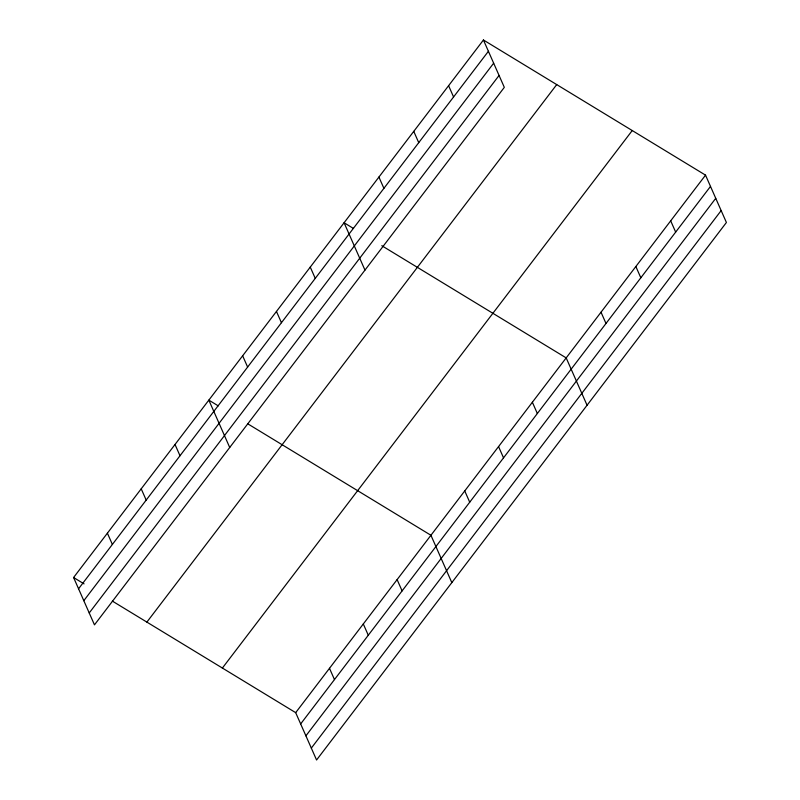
<?xml version="1.0" encoding="UTF-8"?>
<svg xmlns="http://www.w3.org/2000/svg" width="800" height="800" viewBox="0 0 800 800"><rect width="100%" height="100%" fill="white"/><g stroke="black" fill="none" stroke-linecap="round" stroke-linejoin="round"><path stroke-width="1.2" d="M483.43 40L504.32 87.35L94.47 624.86L73.59 577.51L483.43 40L705.53 175.14L726.41 222.49L316.57 760L295.68 712.65L112.33 601.08M78.56 588.79L488.41 51.28M83.81 600.69L493.66 63.18M89.22 612.96L499.07 75.45M146.88 622.11L556.72 84.59M222.39 668.05L632.24 130.54M295.68 712.65L705.53 175.14M300.66 723.93L710.5 186.41M305.91 735.83L715.75 198.32M311.32 748.1L721.16 210.58M353.51 228.49L344.09 222.75L364.97 270.11M381.78 245.69L566.18 357.89L587.06 405.24M218.26 405.87L208.84 400.13L229.72 447.48M247.58 423.7L430.93 535.27L451.82 582.62M73.59 577.51L84.06 583.88M670.69 220.82L675.66 232.1M635.85 266.51L640.83 277.79M601.02 312.2L605.99 323.48M448.6 85.69L453.57 96.97M413.76 131.38L418.73 142.65M532.37 402.24L537.34 413.51M498.56 446.58L503.53 457.86M378.92 177.07L383.9 188.34M464.74 490.92L469.72 502.2M310.27 267.1L315.25 278.38M397.12 579.61L402.09 590.89M276.46 311.44L281.44 322.72M363.31 623.96L368.28 635.24M242.65 355.79L247.62 367.07M329.49 668.3L334.47 679.58M175.02 444.48L180 455.75M141.21 488.82L146.19 500.1M107.4 533.17L112.37 544.44"/></g></svg>
